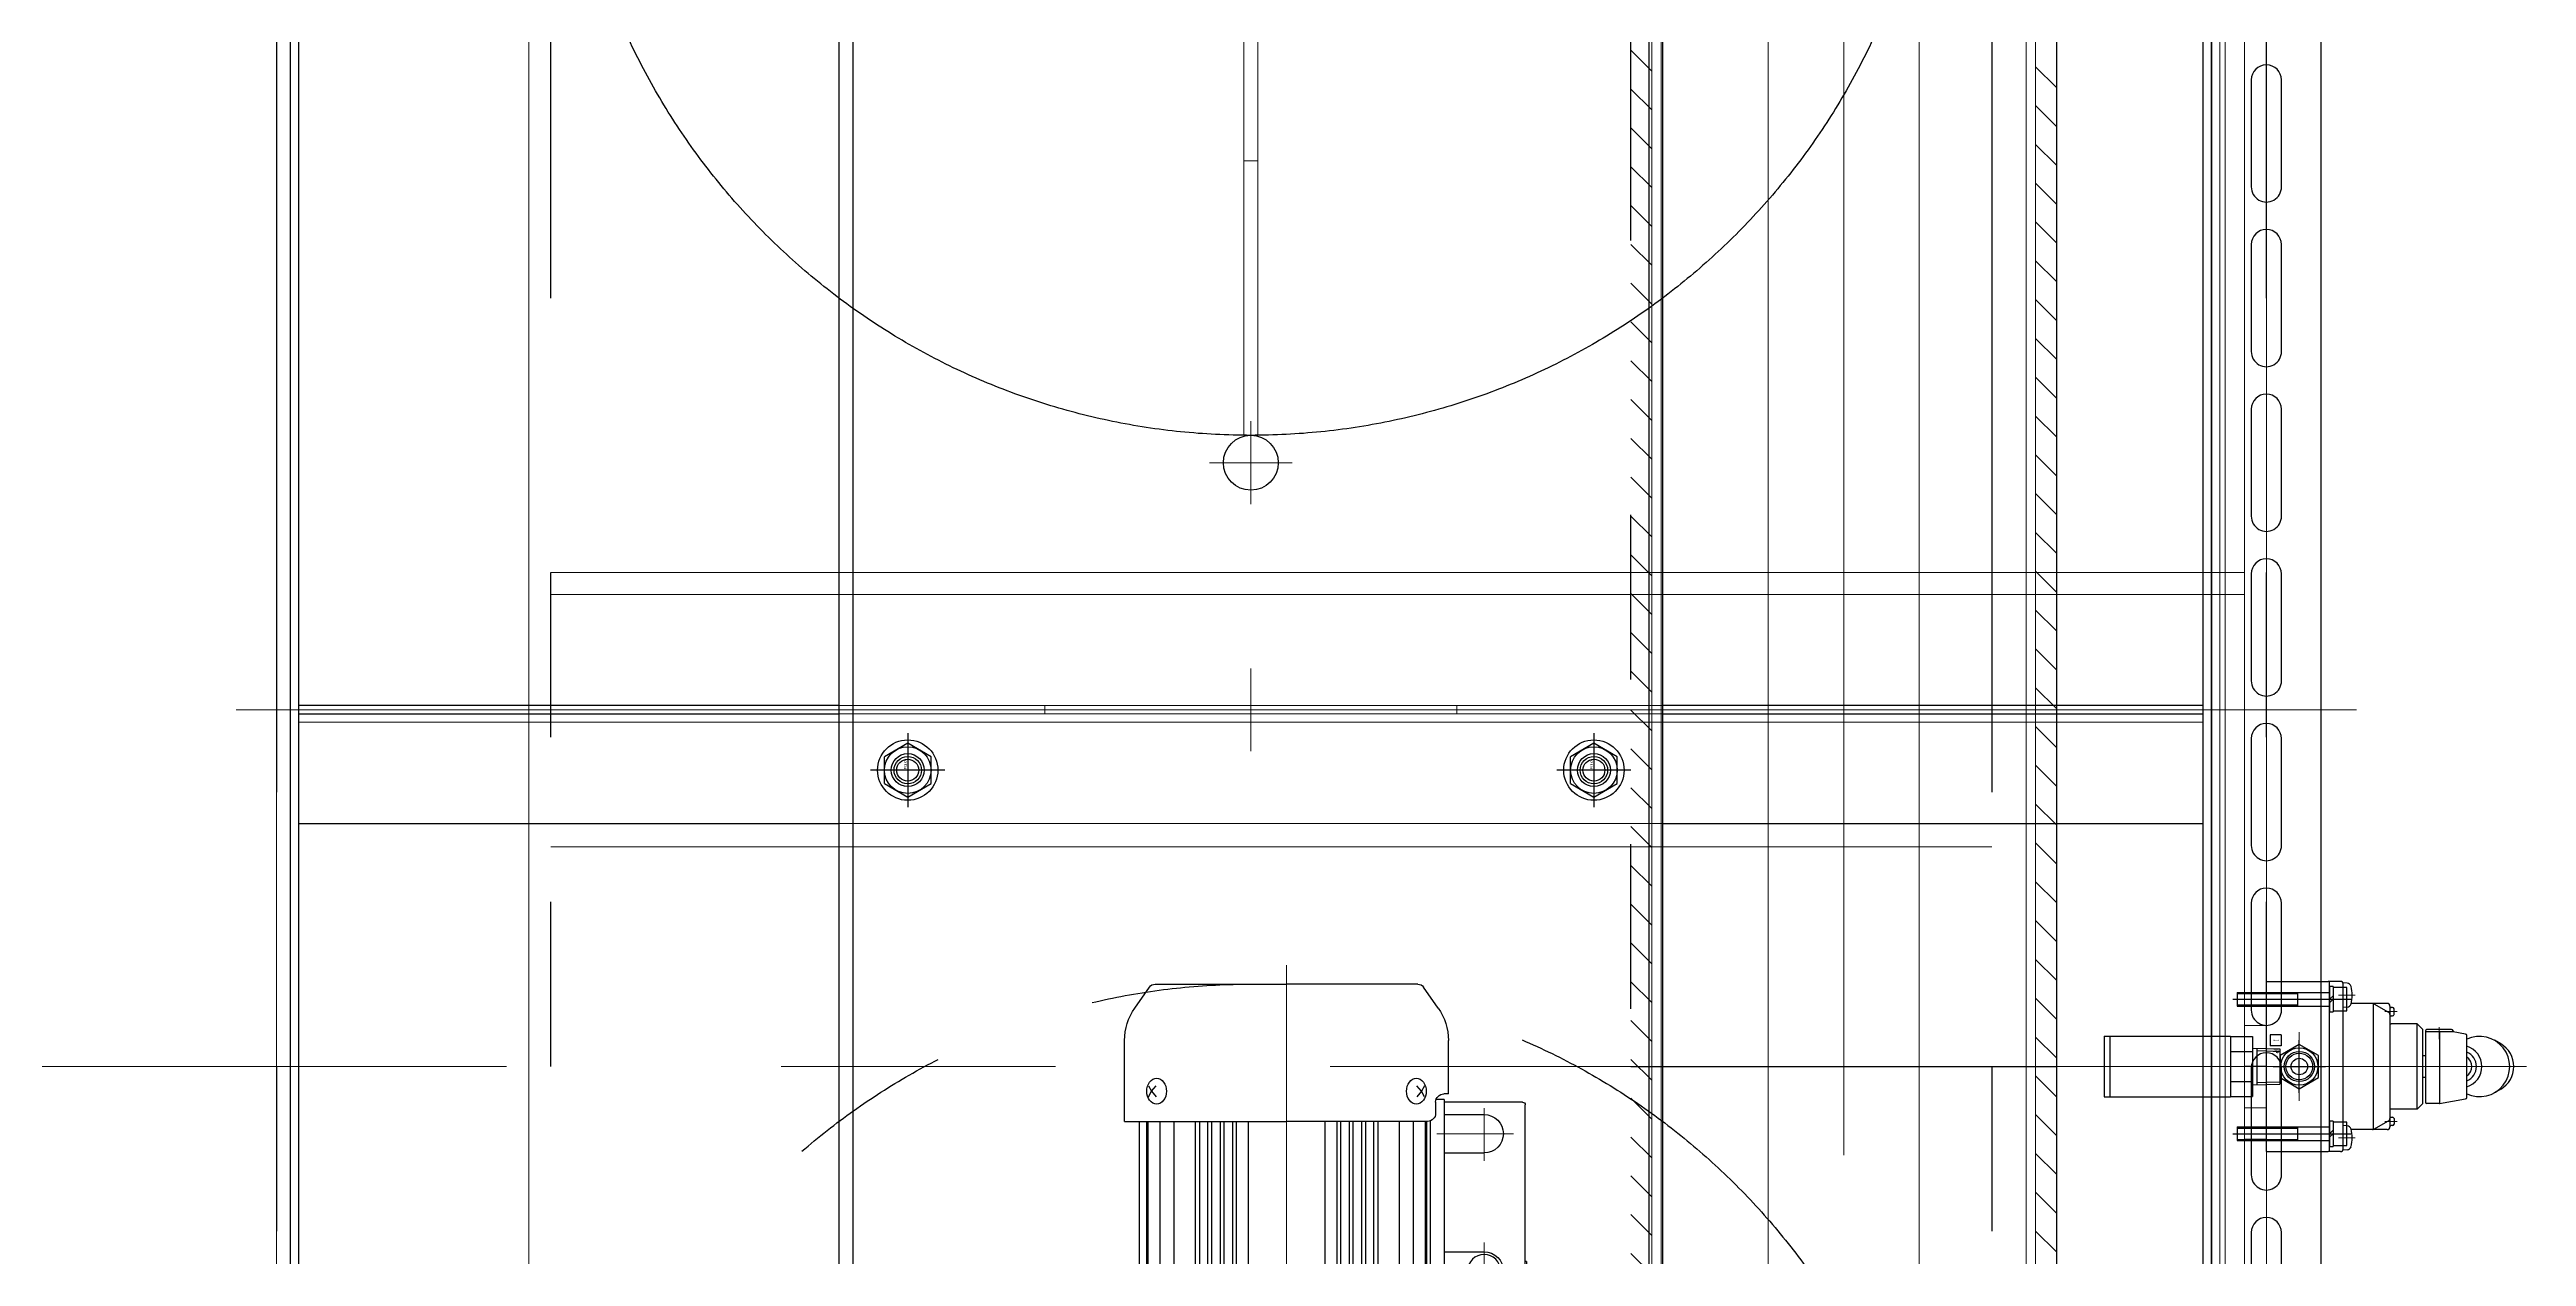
# Model space of a CAD drawing. Units: millimetres at full size. Extents: x -18456 to 18937, y -12290 to 13871.
# Drawn here: x 2281 to 4988, y 5016 to 6336 of the extents above; entities that cross this region are included whole.
import ezdxf
from ezdxf.enums import TextEntityAlignment as Align

# ---------------------------------------------------------------- set-up
doc = ezdxf.new("R2010")
doc.units = ezdxf.units.MM
doc.header["$LTSCALE"] = 100
doc.linetypes.add('CHAIN2', pattern=[12, 9, -1, 1, -1])
doc.linetypes.add('DOUBLE_CHAIN2', pattern=[12.8, 9, -1, 0.6, -0.6, 0.6, -1])
for name, color, linetype in [('0-2_0', 2, 'Continuous'), ('0-3_06_PHANTOM', 2, 'DOUBLE_CHAIN2'), ('0-6_10_DRAFT', 1, 'Continuous')]:
    doc.layers.add(name, color=color, linetype=linetype)
doc.layers.add('0-7_05_CENTER', color=2, linetype='CHAIN2', lineweight=18)
doc.layers.add('0-8_04_HIDDEN', color=7, linetype='Continuous', lineweight=18)
doc.styles.add('ＭＳ ゴシック', font='')
doc.styles.get('ＭＳ ゴシック').set_extended_font_data('MS Gothic')

# ---------------------------------------------------------------- blocks, each defined once
blk = doc.blocks.new('A$C54C30508_1')
at = {"layer": '0-2_0', "color": 134}
for p, q in [((-25, -26), (-25, -1414)), ((-22, -26), (-22, -1414)), ((672, -1414), (672, -26)), ((675, -1414), (675, -26)), ((715, -1380), (715, -60)), ((689.5, -490.5), (689.5, -529.5)), ((700.5, -529.5), (700.5, -490.5)), ((689.5, -550.5), (689.5, -589.5)), ((700.5, -589.5), (700.5, -550.5)), ((689.5, -610.5), (689.5, -649.5)), ((700.5, -649.5), (700.5, -610.5)), ((689.5, -670.5), (689.5, -709.5)), ((700.5, -709.5), (700.5, -670.5)), ((175, -718.5), (-22, -718.5)), ((-22, -721.5), (175, -721.5)), ((672, -718.5), (475, -718.5)), ((475, -721.5), (672, -721.5)), ((689.5, -730.5), (689.5, -769.5)), ((700.5, -769.5), (700.5, -730.5)), ((-22, -761.5), (175, -761.5)), ((475, -761.5), (672, -761.5)), ((689.5, -790.5), (689.5, -829.5)), ((700.5, -829.5), (700.5, -790.5)), ((689.5, -850.5), (689.5, -889.5)), ((700.5, -889.5), (700.5, -850.5)), ((689.5, -910.5), (689.5, -949.5)), ((700.5, -949.5), (700.5, -910.5))]:
    blk.add_line(p, q, dxfattribs=at)
blk.add_lwpolyline([(710, -55), (675, -55), (675, -1385)], dxfattribs=at)
for centre in [(200, -742), (450, -742)]:
    blk.add_circle(centre, 6, dxfattribs=at)
for centre, start, end in [((695, -490.5), 0, 180), ((695, -529.5), 180, 0), ((695, -550.5), 0, 180), ((695, -589.5), 180, 0), ((695, -610.5), 0, 180), ((695, -649.5), 180, 0), ((695, -670.5), 0, 180), ((695, -709.5), 180, 0), ((695, -730.5), 0, 180), ((695, -769.5), 180, 0), ((695, -790.5), 0, 180), ((695, -829.5), 180, 0), ((695, -850.5), 0, 180), ((695, -889.5), 180, 0), ((695, -910.5), 0, 180)]:
    blk.add_arc(centre, 5.5, start, end, dxfattribs=at)
at = {"layer": '0-7_05_CENTER'}
for p, q in [((695, -1381.51), (695, -58.49)), ((325, -704.98), (325, -735.05)), ((-30.98, -720), (727.86, -720)), ((200, -751.34), (200, -732.66)), ((450, -751.34), (450, -732.66)), ((190.66, -742), (209.34, -742)), ((440.66, -742), (459.34, -742))]:
    blk.add_line(p, q, dxfattribs=at)
at = {"layer": '0-8_04_HIDDEN'}
for p, q in [((678, -55), (678, -1385)), ((475, -718.5), (175, -718.5)), ((475, -721.5), (175, -721.5)), ((250, -718.5), (250, -721.5)), ((400, -718.5), (400, -721.5)), ((-22, -724.5), (672, -724.5)), ((475, -761.5), (175, -761.5))]:
    blk.add_line(p, q, dxfattribs=at)
blk = doc.blocks.new('A$C291B532E_1')
at = {"layer": '0-2_0', "color": 134}
for p, q in [((-20, 270), (1460, 270)), ((-20, -20), (1460, -20))]:
    blk.add_line(p, q, dxfattribs=at)
blk.add_lwpolyline([(-20, 275), (1460, 275), (1460, -25), (-20, -25)], close=True, dxfattribs=at)
for centre, radius in [((742, 250), 6), ((630, 125), 10), ((742, 0), 6)]:
    blk.add_circle(centre, radius, dxfattribs=at)
at = {"layer": '0-7_05_CENTER'}
for p, q in [((742, 240.66), (742, 259.34)), ((751.34, 250), (732.66, 250)), ((630, 109.89), (630, 140.11)), ((645.11, 125), (614.89, 125)), ((742, -9.34), (742, 9.34)), ((751.34, 0), (732.66, 0))]:
    blk.add_line(p, q, dxfattribs=at)
blk = doc.blocks.new('10b_2')
at = {"layer": '0-2_0', "color": 134, "linetype": 'CHAIN2'}
for p, q in [((0, -13.51), (0, 13.51)), ((13.51, 0), (-13.51, 0))]:
    blk.add_line(p, q, dxfattribs=at)
at = {"layer": '0-2_0', "color": 134}
for q in [(-9.8, 0), (4.9, 8.49)]:
    blk.add_line((-4.9, 8.49), q, dxfattribs=at)
for points in [[(-9.8, 0), (-4.9, -8.49), (4.9, -8.49)], [(4.9, -8.49), (9.8, 0), (4.9, 8.49)]]:
    blk.add_lwpolyline(points, dxfattribs=at)
for radius in [11, 8.49, 5, 4]:
    blk.add_circle((0, 0), radius, dxfattribs=at)
at = {"layer": '0-6_10_DRAFT', "style": 'ＭＳ ゴシック', "width": 1.8}
blk.add_text('M10', height=0.916, dxfattribs=at).set_placement((0.26, 0.12), align=Align.BOTTOM_LEFT)
blk = doc.blocks.new('A$C051F2DB8_1')
at = {"layer": '0-2_0', "rotation": 180}
blk.add_blockref('A$C291B532E_1', (1440, 250), dxfattribs=at)
at = {"layer": '0-2_0'}
for p in [(698, 250), (698, 0)]:
    blk.add_blockref('10b_2', p, dxfattribs=at)
blk = doc.blocks.new('M8Tz_2')
at = {"layer": '0-2_0'}
for radius in [4, 3.25]:
    blk.add_circle((0, 0), radius, dxfattribs=at)
at = {"layer": '0-7_05_CENTER'}
for p, q in [((6.92, 0), (-6.92, 0)), ((0, -6.92), (0, 6.92))]:
    blk.add_line(p, q, dxfattribs=at)
blk = doc.blocks.new('GM-SHYM-RH 0.2kW、1／＊、200V、60Hza_1')
at = {"layer": '0-2_0'}
for p, q in [((-200, 46), (-229.5, 46)), ((-200, 46), (-200, -13)), ((-88, -67), (-88, 46)), ((-87, -67), (-87, 46)), ((46, 53), (-81, 53)), ((-81, 52), (-67, 52)), ((-67, 52.6), (-67.4, 53)), ((-67, 48.5), (-67, 52.6)), ((-64, 49.65), (-62, 50.81)), ((-64, 47.35), (-64, 49.65)), ((-62, 46.19), (-64, 47.35)), ((-60, 49.65), (-62, 50.81)), ((-60, 47.35), (-62, 46.19)), ((-60, 49.65), (-60, 47.35)), ((-56.6, 53), (-57, 52.6)), ((-57, 48.5), (-57, 52.6)), ((-57, 52), (23, 52)), ((-50.88, 46), (16.88, 46)), ((23, 52.6), (22.6, 53)), ((23, 48.5), (23, 52.6)), ((26, 49.65), (28, 50.81)), ((26, 47.35), (26, 49.65)), ((28, 46.19), (26, 47.35)), ((30, 49.65), (28, 50.81)), ((30, 47.35), (28, 46.19)), ((30, 49.65), (30, 47.35)), ((33.4, 53), (33, 52.6)), ((33, 48.5), (33, 52.6)), ((33, 52), (46, 52)), ((52, 46), (52, -67)), ((53, 46), (53, -67)), ((-241.32, 42.27), (-248.89, 36.97)), ((-213, 37.32), (-211, 36.14)), ((-211, 36.14), (-213, 34.49)), ((-116, 40.5), (-200, 40.5)), ((-200, 38), (-116, 38)), ((-200, 37.5), (-116, 37.5)), ((-90.95, 40.88), (-116, 40.45)), ((-116, -13), (-116, 40.5)), ((-116, 40.5), (-116, -13)), ((-111, 34.5), (-111, 37.53)), ((-98, 37.76), (-98, -13)), ((-49.93, 43.5), (-6.61, 43.5)), ((-6.61, 43.5), (15.93, 43.5)), ((-250, 34.84), (-250, -13)), ((-200, 33.13), (-116, 33.13)), ((-200, 28.04), (-116, 28.04)), ((-109, 28.43), (-103, 28.43)), ((-108, 31.5), (-103, 31.5)), ((-200, 20.3), (-116, 20.3)), ((-200, 18.71), (-116, 18.71)), ((-111, -13), (-111, 26.43)), ((-101, 20.89), (-108, 20.89)), ((-98, 23.89), (-98, 26.5)), ((-81, -46.03), (-81, 25.03)), ((-78.5, -46.03), (-78.5, 25.03)), ((44.5, 25.03), (44.5, -46.03)), ((47, 25.03), (47, -46.03)), ((-200, 15.76), (-116, 15.76)), ((-200, 14.28), (-116, 14.28)), ((-200, 11.18), (-116, 11.18)), ((-200, 9.84), (-116, 9.84)), ((-200, 6.63), (-116, 6.63)), ((-200, 5.39), (-116, 5.39)), ((-200, 1), (-116, 1)), ((-111, 7), (-116, 7)), ((15.8, 4), (11.84, 4)), ((15.8, -4), (15.8, 4)), ((15.8, -4), (11.84, -4)), ((-250, -60.84), (-250, -13)), ((-200, -64.34), (-200, -13)), ((-116, -13), (-116, -66.5)), ((-116, -66.5), (-116, -13)), ((-111, -13), (-111, -52.43)), ((-98, -63.76), (-98, -13)), ((-200, -27), (-116, -27)), ((-200, -31.39), (-116, -31.39)), ((-200, -32.63), (-116, -32.63)), ((-200, -35.84), (-116, -35.84)), ((-111, -33), (-116, -33)), ((-200, -37.18), (-116, -37.18)), ((-200, -40.28), (-116, -40.28)), ((-200, -41.76), (-116, -41.76)), ((-200, -44.71), (-116, -44.71)), ((-200, -46.3), (-116, -46.3)), ((-200, -54.04), (-116, -54.04)), ((-101, -46.89), (-108, -46.89)), ((-98, -49.89), (-98, -52.5)), ((-241.32, -68.27), (-248.89, -62.97)), ((-211, -62.14), (-213, -60.49)), ((-213, -63.32), (-211, -62.14)), ((-200, -59.13), (-116, -59.13)), ((-111, -60.5), (-111, -63.53)), ((-109, -54.43), (-103, -54.43)), ((-108, -57.5), (-103, -57.5)), ((-210, -72), (-229.5, -72)), ((-210, -72), (-210, -70.34)), ((-208, -70.5), (-208, -67.51)), ((-208, -70.5), (-133, -70.5)), ((-207, -67.34), (-203, -67.34)), ((-207, -99), (-207, -70.5)), ((-202.5, -70.5), (-202.5, -85)), ((-133, -65.5), (-200.23, -65.5)), ((-200, -63.5), (-116, -63.5)), ((-200, -64), (-116, -64)), ((-188.5, -70.5), (-188.5, -85)), ((-152.5, -70.5), (-152.5, -85)), ((-138.5, -70.5), (-138.5, -85)), ((-134, -99), (-134, -70.5)), ((-133, -70.5), (-133, -65.5)), ((-116, -66.5), (-133, -66.5)), ((-90.52, -66.89), (-116, -66.45)), ((-67, -69.5), (-67, -73.6)), ((-64, -68.35), (-62, -67.19)), ((-64, -70.65), (-64, -68.35)), ((-62, -71.81), (-64, -70.65)), ((-60, -68.35), (-62, -67.19)), ((-60, -70.65), (-62, -71.81)), ((-60, -68.35), (-60, -70.65)), ((-57, -69.5), (-57, -73.6)), ((16.88, -67), (-50.88, -67)), ((16.88, -64.5), (-49.93, -64.5)), ((23, -69.5), (23, -73.6)), ((26, -68.35), (28, -67.19)), ((26, -70.65), (26, -68.35)), ((28, -71.81), (26, -70.65)), ((30, -68.35), (28, -67.19)), ((30, -70.65), (28, -71.81)), ((30, -68.35), (30, -70.65)), ((33, -69.5), (33, -73.6)), ((-67, -73), (-81, -73)), ((-81, -74), (46, -74)), ((-67, -73.6), (-67.4, -74)), ((23, -73), (-57, -73)), ((-57, -73.6), (-56.6, -74)), ((23, -73.6), (22.6, -74)), ((46, -73), (33, -73)), ((33, -73.6), (33.4, -74)), ((-135, -100), (-206, -100)), ((-149, -100.5), (-149, -100))]:
    blk.add_line(p, q, dxfattribs=at)
for points in [[(-206.3, 34.33), (-206.39, 35.03), (-206.66, 35.71), (-207.09, 36.33), (-207.68, 36.88), (-208.39, 37.32), (-209.2, 37.66), (-210.08, 37.86), (-211, 37.93), (-211.92, 37.86), (-212.8, 37.66), (-213.61, 37.32), (-214.32, 36.88), (-214.91, 36.33), (-215.34, 35.71), (-215.61, 35.03), (-215.7, 34.33), (-215.61, 33.62), (-215.34, 32.95), (-214.91, 32.33), (-214.32, 31.78), (-213.61, 31.33), (-212.8, 31), (-211.92, 30.79), (-211, 30.72), (-210.08, 30.79), (-209.2, 31), (-208.39, 31.33), (-207.68, 31.78), (-207.09, 32.33), (-206.66, 32.95), (-206.39, 33.62)], [(-206.3, -60.33), (-206.39, -59.62), (-206.66, -58.95), (-207.09, -58.33), (-207.68, -57.78), (-208.39, -57.33), (-209.2, -57), (-210.08, -56.79), (-211, -56.72), (-211.92, -56.79), (-212.8, -57), (-213.61, -57.33), (-214.32, -57.78), (-214.91, -58.33), (-215.34, -58.95), (-215.61, -59.62), (-215.7, -60.33), (-215.61, -61.03), (-215.34, -61.71), (-214.91, -62.33), (-214.32, -62.88), (-213.61, -63.32), (-212.8, -63.66), (-211.92, -63.86), (-211, -63.93), (-210.08, -63.86), (-209.2, -63.66), (-208.39, -63.32), (-207.68, -62.88), (-207.09, -62.33), (-206.66, -61.71), (-206.39, -61.03)]]:
    blk.add_lwpolyline(points, close=True, dxfattribs=at)
for points in [[(-209, 37.32), (-211, 36.14), (-209, 34.49)], [(-209, -63.32), (-211, -62.14), (-209, -60.49)], [(-149, -100.5), (-141, -100.5), (-141, -100)]]:
    blk.add_lwpolyline(points, dxfattribs=at)
for centre, radius in [((-62, 48.5), 4.25), ((28, 48.5), 4.25), ((0, 0), 42), ((0, 0), 37.5), ((0, 0), 19), ((-62, -69.5), 4.25), ((28, -69.5), 4.25), ((-145.5, -85), 6)]:
    blk.add_circle(centre, radius, dxfattribs=at)
for centre, radius, start, end in [((-229.5, 25.4), 20.6, 90, 125), ((-81, 46), 7, 90, 180), ((-81, 46), 6, 90, 180), ((-62, 48.5), 5, 180, 0), ((-50.88, 40), 6, 90, 142.61654), ((16.88, 40), 6, 37.38346, 90), ((28, 48.5), 5, 180, 0), ((46, 46), 7, 0, 90), ((46, 46), 6, 0, 90), ((-247.4, 34.84), 2.6, 125, 180), ((-114, 37.53), 3, 0, 91), ((-101, 37.76), 3, 0, 91), ((-91, 43.88), 3, 271, 0), ((-76, 42), 11, 273.37229, 334.04306), ((-60.71, 34.56), 6, 95.26765, 154.04306), ((-60.71, 34.56), 3.5, 95.26765, 154.04306), ((-62, 48.5), 8, 275.26765, 322.61654), ((-62, 48.5), 10.5, 275.26765, 318.98526), ((-49.93, 38), 5.5, 90, 138.98526), ((15.93, 38), 5.5, 41.01474, 90), ((28, 48.5), 10.5, 221.01474, 264.73235), ((28, 48.5), 8, 217.38346, 264.73235), ((26.71, 34.56), 3.5, 25.95694, 84.73235), ((26.71, 34.56), 6, 25.95694, 84.73235), ((42, 42), 11, 205.95694, 266.62771), ((-108, 34.5), 3, 180, 270), ((-109, 26.43), 2, 90, 180), ((-103, 26.5), 5, 0, 90), ((-103, 23.43), 5, 0, 90), ((-75, 25.03), 6, 93.37229, 180), ((-75, 25.03), 3.5, 93.37229, 180), ((-76, 42), 13.5, 273.37229, 334.04306), ((42, 42), 13.5, 205.95694, 266.62771), ((41, 25.03), 3.5, 0, 86.62771), ((41, 25.03), 6, 0, 86.62771), ((-108, 17.89), 3, 90, 180), ((-101, 17.89), 3, 0, 90), ((0, 0), 12.5, 18.66293, 341.33707), ((-108, -43.89), 3, 180, 270), ((-101, -43.89), 3, 270, 0), ((-109, -52.43), 2, 180, 270), ((-103, -49.43), 5, 270, 0), ((-103, -52.5), 5, 270, 0), ((-75, -46.03), 6, 180, 266.62771), ((-75, -46.03), 3.5, 180, 266.62771), ((-76, -63), 11, 25.95694, 86.62771), ((-76, -63), 13.5, 25.95694, 86.62771), ((42, -63), 13.5, 93.37229, 154.04306), ((42, -63), 11, 93.37229, 154.04306), ((41, -46.03), 3.5, 273.37229, 0), ((41, -46.03), 6, 273.37229, 0), ((-247.4, -60.84), 2.6, 180, 235), ((-108, -60.5), 3, 90, 180), ((-60.71, -55.56), 6, 205.95694, 264.73235), ((-60.71, -55.56), 3.5, 205.95694, 264.73235), ((-62, -69.5), 8, 37.38346, 84.73235), ((-62, -69.5), 10.5, 41.01474, 84.73235), ((-49.93, -59), 5.5, 221.01474, 270), ((16.88, -61), 3.5, 270, 322.61654), ((28, -69.5), 10.5, 95.26765, 142.61654), ((28, -69.5), 8, 95.26765, 142.61654), ((26.71, -55.56), 3.5, 275.26765, 334.04306), ((26.71, -55.56), 6, 275.26765, 334.04306), ((-229.5, -51.4), 20.6, 235, 270), ((-207, -70.34), 3, 90, 180), ((-203, -64.34), 3, 270, 0), ((-114, -63.53), 3, 269, 0), ((-101, -63.76), 3, 269, 0), ((-90.57, -69.89), 3, 16.80963, 89), ((-81, -67), 7, 180, 270), ((-81, -67), 6, 180, 270), ((-62, -69.5), 5, 0, 180), ((-50.88, -61), 6, 217.38346, 270), ((16.88, -61), 6, 270, 322.61654), ((28, -69.5), 5, 0, 180), ((46, -67), 6, 270, 0), ((46, -67), 7, 270, 0), ((-195.5, -85), 7, 180, 0), ((-145.5, -85), 7, 180, 0), ((-206, -99), 1, 180, 270), ((-135, -99), 1, 270, 0)]:
    blk.add_arc(centre, radius, start, end, dxfattribs=at)
at = {"layer": '0-7_05_CENTER'}
for p, q in [((-62, 54.52), (-62, 42.48)), ((28, 54.52), (28, 42.49)), ((-55.98, 48.5), (-68.02, 48.5)), ((0, -47.09), (0, 47.2)), ((34.02, 48.5), (21.99, 48.5)), ((-46.9, 0), (46.9, 0)), ((-68.79, -13), (-256.97, -13)), ((-195.5, -67.72), (-195.5, -95.7)), ((-145.5, -67.72), (-145.5, -95.7)), ((-55.98, -69.5), (-68.02, -69.5)), ((-62, -63.48), (-62, -75.52)), ((34.02, -69.5), (21.99, -69.5)), ((28, -63.49), (28, -75.52)), ((-204.81, -85), (-185.62, -85)), ((-155.91, -85), (-135.54, -85))]:
    blk.add_line(p, q, dxfattribs=at)
at = {"layer": '0-2_0'}
for p in [(-76, 42), (42, 42), (-76, -63), (42, -63)]:
    blk.add_blockref('M8Tz_2', p, dxfattribs=at)
blk = doc.blocks.new('A$C48CF7C53_1')
at = {"layer": '0-2_0', "color": 134}
for p, q in [((80, 125), (-80, 125)), ((-95, 110), (-95, -110)), ((95, -110), (95, 110)), ((-80, -125), (80, -125))]:
    blk.add_line(p, q, dxfattribs=at)
for centre, radius in [((-80, 110), 6), ((0, 110), 6), ((80, 110), 6), ((-76, 63), 4.5), ((42, 63), 4.5), ((0, 0), 23.5), ((-76, -42), 4.5), ((42, -42), 4.5), ((-80, -110), 6), ((0, -110), 6), ((80, -110), 6)]:
    blk.add_circle(centre, radius, dxfattribs=at)
for centre, start, end in [((-80, 110), 90, 180), ((80, 110), 0, 90), ((-80, -110), 180, 270), ((80, -110), 270, 0)]:
    blk.add_arc(centre, 15, start, end, dxfattribs=at)
at = {"layer": '0-7_05_CENTER'}
for p, q in [((-80, 119.34), (-80, 100.66)), ((0, 119.34), (0, 100.66)), ((80, 119.34), (80, 100.66)), ((-89.34, 110), (-70.66, 110)), ((-9.34, 110), (9.34, 110)), ((70.66, 110), (89.34, 110)), ((-76, 55.66), (-76, 70.34)), ((42, 55.66), (42, 70.34)), ((-68.66, 63), (-83.34, 63)), ((49.34, 63), (34.66, 63)), ((0, -32.28), (0, 32.28)), ((32.28, 0), (-32.28, 0)), ((-76, -49.34), (-76, -34.66)), ((42, -49.34), (42, -34.66)), ((-68.66, -42), (-83.34, -42)), ((49.34, -42), (34.66, -42)), ((-80, -100.66), (-80, -119.34)), ((0, -100.66), (0, -119.34)), ((80, -100.66), (80, -119.34)), ((-89.34, -110), (-70.66, -110)), ((-9.34, -110), (9.34, -110)), ((70.66, -110), (89.34, -110))]:
    blk.add_line(p, q, dxfattribs=at)
blk = doc.blocks.new('A$C44603F08_1')
at = {"layer": '0-2_0', "color": 134}
for p, q in [((-130, -5), (-130, 110)), ((-123, 117), (5, 117)), ((12, 110), (12, -5)), ((5, -12), (-123, -12))]:
    blk.add_line(p, q, dxfattribs=at)
for centre, radius in [((-118, 105), 4.5), ((0, 105), 4.5), ((-42, 42), 21.5), ((-118, 0), 4.5), ((0, 0), 4.5)]:
    blk.add_circle(centre, radius, dxfattribs=at)
for centre, start, end in [((-123, 110), 90, 180), ((5, 110), 0, 90), ((-123, -5), 180, 270), ((5, -5), 270, 0)]:
    blk.add_arc(centre, 7, start, end, dxfattribs=at)
at = {"layer": '0-7_05_CENTER'}
for p, q in [((-118, 97.66), (-118, 112.34)), ((0, 97.66), (0, 112.34)), ((-110.66, 105), (-125.34, 105)), ((7.34, 105), (-7.34, 105)), ((-42, 12.92), (-42, 71.08)), ((-12.92, 42), (-71.08, 42)), ((-110.66, 0), (-125.34, 0)), ((-118, -7.34), (-118, 7.34)), ((7.34, 0), (-7.34, 0)), ((0, -7.34), (0, 7.34))]:
    blk.add_line(p, q, dxfattribs=at)
blk = doc.blocks.new('A$C6AB05A03_1')
at = {"layer": '0-2_0', "color": 134}
for p, q in [((-130, -5), (-130, 110)), ((-123, 117), (5, 117)), ((12, 110), (12, -5)), ((5, -12), (-123, -12))]:
    blk.add_line(p, q, dxfattribs=at)
for centre, radius in [((-118, 105), 4.5), ((0, 105), 4.5), ((-42, 42), 37.75), ((-118, 0), 4.5), ((0, 0), 4.5)]:
    blk.add_circle(centre, radius, dxfattribs=at)
for centre, start, end in [((-123, 110), 90, 180), ((5, 110), 0, 90), ((-123, -5), 180, 270), ((5, -5), 270, 0)]:
    blk.add_arc(centre, 7, start, end, dxfattribs=at)
at = {"layer": '0-7_05_CENTER'}
for p, q in [((-118, 97.66), (-118, 112.34)), ((0, 97.66), (0, 112.34)), ((-110.66, 105), (-125.34, 105)), ((7.34, 105), (-7.34, 105)), ((-42, -4.98), (-42, 88.98)), ((4.98, 42), (-88.98, 42)), ((-110.66, 0), (-125.34, 0)), ((-118, -7.34), (-118, 7.34)), ((7.34, 0), (-7.34, 0)), ((0, -7.34), (0, 7.34))]:
    blk.add_line(p, q, dxfattribs=at)
blk = doc.blocks.new('A$C67FD2836_1_1')
at = {"layer": '0-8_04_HIDDEN', "linetype": 'CHAIN2'}
for p, q in [((0, -10.75), (0, 10.75)), ((-10.75, 0), (10.75, 0))]:
    blk.add_line(p, q, dxfattribs=at)
at = {"layer": '0-8_04_HIDDEN'}
blk.add_lwpolyline([(3.75, -6.5), (-3.75, -6.5), (-7.51, 0), (-3.75, 6.5), (3.75, 6.5), (7.51, 0)], close=True, dxfattribs=at)
for radius in [9, 7.7]:
    blk.add_circle((0, 0), radius, dxfattribs=at)
at = {"layer": '0-6_10_DRAFT', "style": 'ＭＳ ゴシック', "width": 1.9}
blk.add_text('BT-M8', height=0.22, dxfattribs=at).set_placement((-0.69, -0.48), align=Align.BOTTOM_LEFT)
blk = doc.blocks.new('M10Nua_1_1')
at = {"layer": '0-2_0', "color": 134, "linetype": 'CHAIN2'}
for p, q in [((0, -11.1), (0, 11.1)), ((11.1, 0), (-11.1, 0))]:
    blk.add_line(p, q, dxfattribs=at)
at = {"layer": '0-2_0', "color": 134}
for q in [(-9.8, 0), (4.9, 8.49)]:
    blk.add_line((-4.9, 8.49), q, dxfattribs=at)
for points in [[(-9.8, 0), (-4.9, -8.49), (4.9, -8.49)], [(4.9, -8.49), (9.8, 0), (4.9, 8.49)]]:
    blk.add_lwpolyline(points, dxfattribs=at)
for radius in [8.49, 5, 4]:
    blk.add_circle((0, 0), radius, dxfattribs=at)
at = {"layer": '0-6_10_DRAFT', "style": 'ＭＳ ゴシック', "width": 0.6}
blk.add_text('Ｍ１０', height=0.916, dxfattribs=at).set_placement((0.26, 0.12), align=Align.BOTTOM_LEFT)
blk = doc.blocks.new('A$C3EC33891_1')
at = {"layer": '0-2_0', "color": 134, "linetype": 'CHAIN2'}
for p, q in [((0, -10.71), (0, 10.71)), ((-10.71, 0), (10.71, 0))]:
    blk.add_line(p, q, dxfattribs=at)
at = {"layer": '0-2_0', "color": 134}
blk.add_lwpolyline([(1.73, -3), (-1.73, -3), (-3.46, 0), (-1.73, 3), (1.73, 3), (3.46, 0)], close=True, dxfattribs=at)
for radius in [9, 7.7, 6.5]:
    blk.add_circle((0, 0), radius, dxfattribs=at)
at = {"layer": '0-6_10_DRAFT', "style": 'ＭＳ ゴシック', "width": 2}
blk.add_text('CS-M8', height=0.22, dxfattribs=at).set_placement((-0.7, -0.46), align=Align.BOTTOM_LEFT)
blk = doc.blocks.new('A$C33FE1CA8_1')
at = {"layer": '0-2_0', "rotation": 180}
for name, p in [('A$C48CF7C53_1', (0, 110)), ('A$C44603F08_1', (-42, 152)), ('A$C6AB05A03_1', (-42, 152))]:
    blk.add_blockref(name, p, dxfattribs=at)
at = {"layer": '0-2_0'}
for name, p in [('M10Nua_1_1', (-80, 220)), ('M10Nua_1_1', (0, 220)), ('M10Nua_1_1', (80, 220)), ('A$C3EC33891_1', (0, 110)), ('M10Nua_1_1', (-80, 0)), ('M10Nua_1_1', (0, 0)), ('M10Nua_1_1', (80, 0))]:
    blk.add_blockref(name, p, dxfattribs=at)
at = {"layer": '0-2_0', "xscale": -1}
blk.add_blockref('GM-SHYM-RH 0.2kW、1／＊、200V、60Hza_1', (0, 110), dxfattribs=at)
at = {"layer": '0-8_04_HIDDEN'}
for p in [(-42, 152), (76, 152), (-42, 47), (76, 47)]:
    blk.add_blockref('A$C67FD2836_1_1', p, dxfattribs=at)
blk = doc.blocks.new('A$C479A4CA0_1')
at = {"layer": '0-7_05_CENTER'}
for p, q in [((0, -21.67), (0, 21.67)), ((21.67, 0), (-21.67, 0))]:
    blk.add_line(p, q, dxfattribs=at)
at = {"layer": '0-8_04_HIDDEN'}
for p, q in [((2.5, 250), (-2.5, 250)), ((-2.5, 14.79), (-2.5, 250)), ((2.5, 250), (2.5, 14.79)), ((2.5, 150), (-2.5, 150)), ((2.5, 65), (-2.5, 65)), ((2.5, 40), (-2.5, 40)), ((-2.5, 15), (2.5, 15)), ((-2.5, 14.79), (-2.5, -14.79)), ((2.5, 14.79), (2.5, -14.79)), ((8.5, 4), (11.84, 4)), ((8.5, 4), (8.5, -4)), ((8.5, -4), (11.84, -4)), ((-2.5, -14.79), (-2.5, -250)), ((-2.5, -15), (2.5, -15)), ((2.5, -250), (2.5, -14.79)), ((2.5, -40), (-2.5, -40)), ((2.5, -65), (-2.5, -65)), ((2.5, -150), (-2.5, -150)), ((2.5, -250), (-2.5, -250))]:
    blk.add_line(p, q, dxfattribs=at)
at = {"layer": '0-8_04_HIDDEN', "color": 3}
for points in [[(-2.5, 14.79), (-4.5, 14.31), (-2.5, 17)], [(2.5, 14.79), (4.5, 14.31), (2.5, 17)], [(-2.5, -14.79), (-4.5, -14.31), (-2.5, -17)], [(2.5, -14.79), (4.5, -14.31), (2.5, -17)]]:
    blk.add_lwpolyline(points, close=True, dxfattribs=at)
at = {"layer": '0-8_04_HIDDEN'}
for radius in [15, 12.5]:
    blk.add_circle((0, 0), radius, dxfattribs=at)
blk.add_blockref('M8Tz_2', (0, 0), dxfattribs=at)
blk = doc.blocks.new('A$C64556005')
at = {"layer": '0-7_05_CENTER'}
for p, q in [((-720, 44.63), (-720, -694.62)), ((-704.98, -325), (-735.05, -325))]:
    blk.add_line(p, q, dxfattribs=at)
at = {"layer": '0-8_04_HIDDEN'}
for p, q in [((-26, 25), (-1414, 25)), ((-26, 22), (-1414, 22)), ((-721.5, 22), (-721.5, -250)), ((-721.5, -250), (-721.5, 22)), ((-718.5, -250), (-718.5, 22)), ((-718.5, -250), (-721.5, -250)), ((-718.5, -400), (-721.5, -400)), ((-718.5, -672), (-718.5, -400)), ((-1414, -672), (-26, -672)), ((-1414, -675), (-26, -675))]:
    blk.add_line(p, q, dxfattribs=at)
blk.add_lwpolyline([(15, -680), (-1455, -680), (-1460, -675), (-1460, 25), (-1455, 30), (15, 30), (20, 25), (20, -675)], close=True, dxfattribs=at)
blk.add_lwpolyline([(-721.5, -400), (-721.5, -672), (-721.5, -400)], dxfattribs=at)
blk = doc.blocks.new('A$C049B7EE3_1')
at = {"layer": '0-3_06_PHANTOM', "color": 7}
for centre in [(370, 325), (1070, 325)]:
    blk.add_circle(centre, 250.01, dxfattribs=at)
at = {"layer": '0-2_0', "rotation": 270}
blk.add_blockref('A$C54C30508_1', (1440, 650), dxfattribs=at)
at = {"layer": '0-2_0'}
for name, p in [('A$C051F2DB8_1', (0, 200)), ('A$C33FE1CA8_1', (370, 215))]:
    blk.add_blockref(name, p, dxfattribs=at)
at = {"layer": '0-8_04_HIDDEN'}
blk.add_blockref('A$C64556005', (1440, 650), dxfattribs=at)
at = {"layer": '0-8_04_HIDDEN', "rotation": 90}
blk.add_blockref('A$C479A4CA0_1', (1070, 325), dxfattribs=at)
blk = doc.blocks.new('A$C0D2E09A6_1_1')
at = {"layer": '0-3_06_PHANTOM', "color": 3, "linetype": 'Continuous'}
for p, q in [((-75.72, 69.9), (-68.12, 77.5)), ((-61.58, 69.9), (-53.98, 77.5)), ((-47.44, 69.9), (-39.84, 77.5)), ((-33.29, 69.9), (-25.69, 77.5)), ((-19.15, 69.9), (-11.55, 77.5)), ((-5.01, 69.9), (2.59, 77.5)), ((9.13, 69.9), (16.73, 77.5)), ((23.27, 69.9), (30.87, 77.5)), ((37.42, 69.9), (45.02, 77.5)), ((51.56, 69.9), (59.16, 77.5)), ((65.7, 69.9), (73.3, 77.5)), ((79.84, 69.9), (87.44, 77.5)), ((93.98, 69.9), (101.58, 77.5)), ((108.13, 69.9), (115.73, 77.5)), ((122.27, 69.9), (129.87, 77.5)), ((136.41, 69.9), (144.01, 77.5)), ((150.55, 69.9), (158.15, 77.5)), ((164.7, 69.9), (172.3, 77.5)), ((178.84, 69.9), (186.44, 77.5)), ((192.98, 69.9), (200.58, 77.5)), ((207.12, 69.9), (214.72, 77.5)), ((221.26, 69.9), (228.86, 77.5)), ((235.41, 69.9), (243.01, 77.5)), ((249.55, 69.9), (257.15, 77.5)), ((263.69, 69.9), (271.29, 77.5)), ((277.83, 69.9), (285.43, 77.5)), ((291.97, 69.9), (299.57, 77.5)), ((306.12, 69.9), (313.72, 77.5)), ((320.26, 69.9), (327.86, 77.5)), ((334.4, 69.9), (342, 77.5)), ((348.54, 69.9), (356.14, 77.5)), ((362.69, 69.9), (370.29, 77.5)), ((-67.56, -77.5), (-59.96, -69.9)), ((-53.42, -77.5), (-45.82, -69.9)), ((-39.27, -77.5), (-31.67, -69.9)), ((-25.13, -77.5), (-17.53, -69.9)), ((-10.99, -77.5), (-3.39, -69.9)), ((3.15, -77.5), (10.75, -69.9)), ((17.3, -77.5), (24.9, -69.9)), ((31.44, -77.5), (39.04, -69.9)), ((45.58, -77.5), (53.18, -69.9)), ((59.72, -77.5), (67.32, -69.9)), ((73.86, -77.5), (81.46, -69.9)), ((88.01, -77.5), (95.61, -69.9)), ((102.15, -77.5), (109.75, -69.9)), ((116.29, -77.5), (123.89, -69.9)), ((130.43, -77.5), (138.03, -69.9)), ((144.57, -77.5), (152.17, -69.9)), ((158.72, -77.5), (166.32, -69.9)), ((172.86, -77.5), (180.46, -69.9)), ((187, -77.5), (194.6, -69.9)), ((201.14, -77.5), (208.74, -69.9)), ((215.29, -77.5), (222.89, -69.9)), ((229.43, -77.5), (237.03, -69.9)), ((243.57, -77.5), (251.17, -69.9)), ((257.71, -77.5), (265.31, -69.9)), ((271.85, -77.5), (279.45, -69.9)), ((286, -77.5), (293.6, -69.9)), ((300.14, -77.5), (307.74, -69.9)), ((314.28, -77.5), (321.88, -69.9)), ((328.42, -77.5), (336.02, -69.9)), ((342.56, -77.5), (350.16, -69.9)), ((356.71, -77.5), (364.31, -69.9))]:
    blk.add_line(p, q, dxfattribs=at)
at = {"layer": '0-3_06_PHANTOM', "color": 7}
blk.add_lwpolyline([(-979, 77.5), (979, 77.5), (980, 76.5), (980, -76.5), (979, -77.5), (-979, -77.5), (-980, -76.5), (-980, 76.5)], close=True, dxfattribs=at)
at = {"layer": '0-6_10_DRAFT'}
blk.add_line((0, 77.5), (0, -77.5), dxfattribs=at)
at = {"layer": '0-7_05_CENTER'}
blk.add_line((-1232.35, 0), (1092.61, 0), dxfattribs=at)
at = {"layer": '0-8_04_HIDDEN'}
for p, q in [((-980, 69.9), (980, 69.9)), ((-980, 66.5), (980, 66.5)), ((-980, 27.5), (980, 27.5)), ((980, -27.5), (-980, -27.5)), ((-980, -66.5), (980, -66.5)), ((-980, -69.9), (980, -69.9))]:
    blk.add_line(p, q, dxfattribs=at)
blk = doc.blocks.new('A$C26C2434A_1')
at = {"layer": '0-3_06_PHANTOM', "rotation": 90}
blk.add_blockref('A$C0D2E09A6_1_1', (-54, -1050), dxfattribs=at)
blk = doc.blocks.new('A$C18DB4058_1')
at = {"layer": '0-3_06_PHANTOM', "rotation": 270}
blk.add_blockref('A$C26C2434A_1', (2130.2, -54), dxfattribs=at)
blk = doc.blocks.new('A$C092B7092_1_1')
at = {"layer": '0-3_06_PHANTOM', "color": 7}
for points in [[(2065, 1000), (1965, 1000), (1965, -1000), (2065, -1000)], [(2690, 1000), (2590, 1000), (2590, -1000), (2690, -1000)]]:
    blk.add_lwpolyline(points, close=True, dxfattribs=at)
at = {"layer": '0-6_10_DRAFT'}
blk.add_line((2690, 0), (2682, 0), dxfattribs=at)
at = {"layer": '0-7_05_CENTER'}
for p, q in [((2694.08, 24.5), (2678.03, 24.5)), ((-51.13, 0), (2727.16, 0)), ((2694.08, -24.5), (2678.03, -24.5))]:
    blk.add_line(p, q, dxfattribs=at)
at = {"layer": '0-8_04_HIDDEN'}
for p, q in [((2057, -1000), (2057, 1000)), ((2682, -1000), (2682, 1000)), ((2065, 180), (2682, 180)), ((2065, 172), (2682, 172)), ((2065, 80), (2590, 80)), ((2690, 27), (2682, 27)), ((2690, 26.5), (2682, 26.5)), ((2690, 22.5), (2682, 22.5)), ((2690, 22), (2682, 22)), ((2690, 15), (2682, 15)), ((2690, -15), (2682, -15)), ((2690, -22), (2682, -22)), ((2690, -22.5), (2682, -22.5)), ((2690, -26.5), (2682, -26.5)), ((2690, -27), (2682, -27))]:
    blk.add_line(p, q, dxfattribs=at)
blk = doc.blocks.new('KQ2H06-02Sc_1_1')
at = {"layer": '0-2_0', "linetype": 'CHAIN2'}
for p, q in [((0, -9.56), (0, 9.55)), ((9.55, 0), (-9.55, 0))]:
    blk.add_line(p, q, dxfattribs=at)
at = {"layer": '0-2_0'}
blk.add_lwpolyline([(-8.08, 0), (-4.04, -7), (4.04, -7), (8.08, 0), (4.04, 7), (-4.04, 7)], close=True, dxfattribs=at)
for radius in [4.85, 3]:
    blk.add_circle((0, 0), radius, dxfattribs=at)
blk = doc.blocks.new('VH202-02b_1_1')
at = {"layer": '0-2_0'}
for p, q in [((-8.24, 85.39), (-9.54, 83.12)), ((8.24, 85.39), (9.54, 83.12)), ((-11.81, 72.59), (-12.62, 68)), ((11.32, 73), (-11.32, 73)), ((13.49, 63.04), (11.81, 72.59)), ((-13.5, 67.5), (-13.5, 58.5)), ((-13, 68), (-12.62, 68)), ((-12.62, 68), (-12.62, 58)), ((-15.5, 55), (-13.5, 57)), ((-15.5, 55), (-15.5, 45.5)), ((15.5, 55), (-15.5, 55)), ((13.5, 57), (-13.5, 57)), ((-13, 58), (0, 58)), ((-12.62, 63.04), (13.49, 63.04)), ((-4, 57), (-4, 58)), ((0, 58), (13, 58)), ((4, 58), (4, 57)), ((13.5, 62.96), (13.5, 58.5)), ((15.5, 55), (13.5, 57)), ((15.5, 55), (15.5, 45.5)), ((-21.5, 46), (-21.5, 45.5)), ((-19, 46.5), (-21, 46.5)), ((-18.5, 45.5), (-18.5, 46)), ((18.5, 45.5), (18.5, 46)), ((19, 46.5), (21, 46.5)), ((21.5, 46), (21.5, 45.5)), ((-23, 44), (-23, 30.92)), ((-22.96, 38.94), (22.96, 38.94)), ((-22.87, 39.17), (-19.79, 44.5)), ((-22, 45), (22, 45)), ((22.87, 39.17), (19.79, 44.5)), ((23, 44), (23, 30.92)), ((-30.37, 29.46), (-30.5, 28)), ((30, 28), (-30, 28)), ((-21.63, 29.46), (-21.5, 28)), ((21.63, 29.46), (21.5, 28)), ((30.37, 29.46), (30.5, 28)), ((-31, 27), (-31, 22.7)), ((31, 23), (-31, 23)), ((31, 27), (31, 22.7)), ((31, 0), (31, 22.5)), ((-11.5, 5.4), (-11.5, 1.4)), ((-11.5, 1.4), (-7.5, 1.4))]:
    blk.add_line(p, q, dxfattribs=at)
for points in [[(31, 0), (-31, 0), (-31, 22.5)], [(-11.5, 5.4), (-7.5, 5.4), (-7.5, 1.4)]]:
    blk.add_lwpolyline(points, dxfattribs=at)
for radius in [6.8, 5.5]:
    blk.add_circle((0, 12), radius, dxfattribs=at)
for centre, radius, start, end in [((0, 77.65), 11, 334.98385, 205.01615), ((0, 80.67), 9.5, 29.82533, 150.17467), ((-11.32, 72.5), 0.5, 89.99987, 169.99997), ((0, 70.87), 7.67, 16.10145, 163.89854), ((0, 70.87), 5.67, 22.03456, 157.96543), ((0, 70.87), 4, 32.12699, 147.87301), ((11.32, 72.5), 0.5, 9.99987, 89.99933), ((-13, 67.5), 0.5, 90.00004, 180.00002), ((-13, 58.5), 0.5, 179.99997, 270), ((13, 58.5), 0.5, 269.99996, 359.99996), ((13, 62.96), 0.5, 0, 10.00031), ((-22, 45.5), 0.5, 269.99996, 0.00002), ((-21, 46), 0.5, 90.00004, 179.99997), ((-19, 46), 0.5, 0, 90.00004), ((-18, 45.5), 0.5, 179.99997, 269.99995), ((-16, 45.5), 0.5, 269.99996, 0.00002), ((16, 45.5), 0.5, 179.99997, 270), ((18, 45.5), 0.5, 269.99996, 0.00002), ((19, 46), 0.5, 89.99998, 180.00007), ((21, 46), 0.5, 0, 89.99998), ((22, 45.5), 0.5, 180.00003, 269.99996), ((-22, 44), 1, 89.99998, 180.00007), ((-22, 38.67), 1, 150.00013, 180.00018), ((-18.92, 44), 1, 89.99965, 149.99986), ((18.92, 44), 1, 30.00025, 90.00036), ((22, 44), 1, 0, 90.00004), ((22, 38.67), 1, 0, 29.99987), ((-30, 27), 1, 90.00004, 179.99985), ((-28.78, 29.32), 1.6, 105.49391, 174.99988), ((-26, 19.3), 12, 74.50559, 105.49391), ((-23.22, 29.32), 1.6, 5.00012, 74.50609), ((23.22, 29.32), 1.6, 105.494, 174.99994), ((26, 19.3), 12, 74.50605, 105.49442), ((28.78, 29.32), 1.6, 5.00007, 74.506), ((30, 27), 1, 0, 90.00004), ((-30.5, 22.5), 0.5, 89.99996, 179.99998), ((30.5, 22.5), 0.5, 8.57622, 89.99996)]:
    blk.add_arc(centre, radius, start, end, dxfattribs=at)
at = {"layer": '0-7_05_CENTER'}
for p, q in [((0, 94.76), (0, 0)), ((-9.94, 63), (-14.38, 63)), ((-20, 47.71), (-20, 43.17)), ((20, 47.71), (20, 43.17)), ((-26, 32.4), (-26, 26.23)), ((26, 32.4), (26, 26.23)), ((-24.5, 25.5), (-24.5, -3.39)), ((24.5, 25.5), (24.5, -3.39)), ((-12.5, 12), (12.5, 12))]:
    blk.add_line(p, q, dxfattribs=at)
at = {"layer": '0-2_0'}
blk.add_blockref('KQ2H06-02Sc_1_1', (0, 12), dxfattribs=at)
at = {"layer": '0-2_0', "style": 'ＭＳ ゴシック'}
for s, width, p in [('1', 0.5, (-9.91, 2.15)), ('P', 1.35, (-6.39, 2.15))]:
    blk.add_text(s, height=1.83, rotation=0.1, dxfattribs=dict(at, width=width)).set_placement(p, align=Align.BOTTOM_LEFT)
blk = doc.blocks.new('AN202-02a_1_1')
at = {"layer": '0-2_0'}
for p, q in [((-59.06, 11), (-13.06, 11)), ((-59.06, 11), (-59.06, -11)), ((-57.06, 11), (-57.06, -11)), ((-13.06, 11), (-13.06, -11)), ((-13.06, 5.48), (-5.06, 5.48)), ((-5.06, 6.7), (0, 6.55)), ((-3.49, 6.65), (-3.49, -6.65)), ((-3.49, 5.8), (0, 5.69)), ((-13.06, -5.49), (-5.06, -5.49)), ((-5.06, -6.7), (0, -6.55)), ((-3.49, -5.8), (0, -5.69)), ((-59.06, -11), (-13.06, -11)), ((-13.06, -10.97), (-5.06, -10.97))]:
    blk.add_line(p, q, dxfattribs=at)
blk.add_lwpolyline([(-13.06, 10.97), (-5.06, 10.97), (-5.06, -10.97)], dxfattribs=at)
at = {"layer": '0-6_10_DRAFT'}
for p, q in [((0, 6.55), (4.94, 6.39)), ((0, -6.55), (0, 6.55)), ((0, 5.69), (4.94, 5.53)), ((4.94, 6.39), (4.94, -6.39)), ((0, -5.69), (4.94, -5.53)), ((0, -6.55), (4.94, -6.39))]:
    blk.add_line(p, q, dxfattribs=at)
at = {"layer": '0-7_05_CENTER'}
blk.add_line((-62.32, 0), (4.94, 0), dxfattribs=at)
blk = doc.blocks.new('A$C2ED13718_1_1')
at = {"layer": '0-2_0'}
blk.add_blockref('VH202-02b_1_1', (0, 0), dxfattribs=at)
at = {"layer": '0-2_0', "rotation": 90}
blk.add_blockref('AN202-02a_1_1', (0, 0), dxfattribs=at)
blk = doc.blocks.new('A$C169829DD_1_1')
at = {"layer": '0-2_0', "color": 134}
for p, q in [((-4.6, 1.3), (-4.6, 0)), ((-4.6, 1.3), (4.6, 1.3)), ((-4.6, 0), (4.6, 0)), ((-2.5, -33.7), (-2.5, 0)), ((0, 0), (-1.3, 1.3)), ((0, 1.3), (1.3, 0)), ((2.5, -33.7), (2.5, 0)), ((4.6, 0), (4.6, 1.3)), ((-2.5, -11.7), (2.5, -11.7)), ((-2.07, -33.7), (-2.07, -11.7)), ((2.07, -33.7), (2.07, -11.7)), ((-2.5, -33.7), (2.5, -33.7))]:
    blk.add_line(p, q, dxfattribs=at)
at = {"layer": '0-2_0', "color": 134, "linetype": 'CHAIN2'}
blk.add_line((0, -35.2), (0, 7.8), dxfattribs=at)
at = {"layer": '0-2_0', "color": 134}
blk.add_lwpolyline([(4.25, 1.3), (4.25, 6.3), (-4.25, 6.3), (-4.25, 1.3)], dxfattribs=at)
at = {"layer": '0-6_10_DRAFT', "style": 'ＭＳ ゴシック', "width": 1.85}
blk.add_text('CS-M5x35L,SW', height=0.2199, dxfattribs=at).set_placement((0.38, 5.96), align=Align.BOTTOM_LEFT)
blk = doc.blocks.new('A$C4F8C7028_1_1')
at = {"layer": '0-2_0', "rotation": 270}
for name, p in [('A$C2ED13718_1_1', (0, 0)), ('A$C169829DD_1_1', (23, 24.5)), ('A$C169829DD_1_1', (23, -24.5))]:
    blk.add_blockref(name, p, dxfattribs=at)

msp = doc.modelspace()

# ---------------------------------------------------------------- linework, layer by layer
at = {"layer": '0-3_06_PHANTOM', "color": 5}
msp.add_lwpolyline([(-2453.3, 8074), (4474.7, 8074), (4474.7, 2374), (-2453.3, 2374)], close=True, dxfattribs=at)

# ---------------------------------------------------------------- block references
at = {"layer": '0-2_0', "xscale": 3, "yscale": 3}
for name, p in [('A$C092B7092_1_1', (-3365.8, 5224)), ('A$C4F8C7028_1_1', (4704.2, 5224))]:
    msp.add_blockref(name, p, dxfattribs=at)
at = {"layer": '0-2_0', "xscale": 3, "yscale": 3, "rotation": 90}
for name, p in [('A$C18DB4058_1', (4242.2, 1983.4)), ('A$C049B7EE3_1', (4569.2, 3454))]:
    msp.add_blockref(name, p, dxfattribs=at)
at = {"layer": '0-8_04_HIDDEN', "xscale": 3, "yscale": 3}
msp.add_blockref('A$C26C2434A_1', (4404.2, 8374), dxfattribs=at)

doc.saveas('drawing.dxf')
